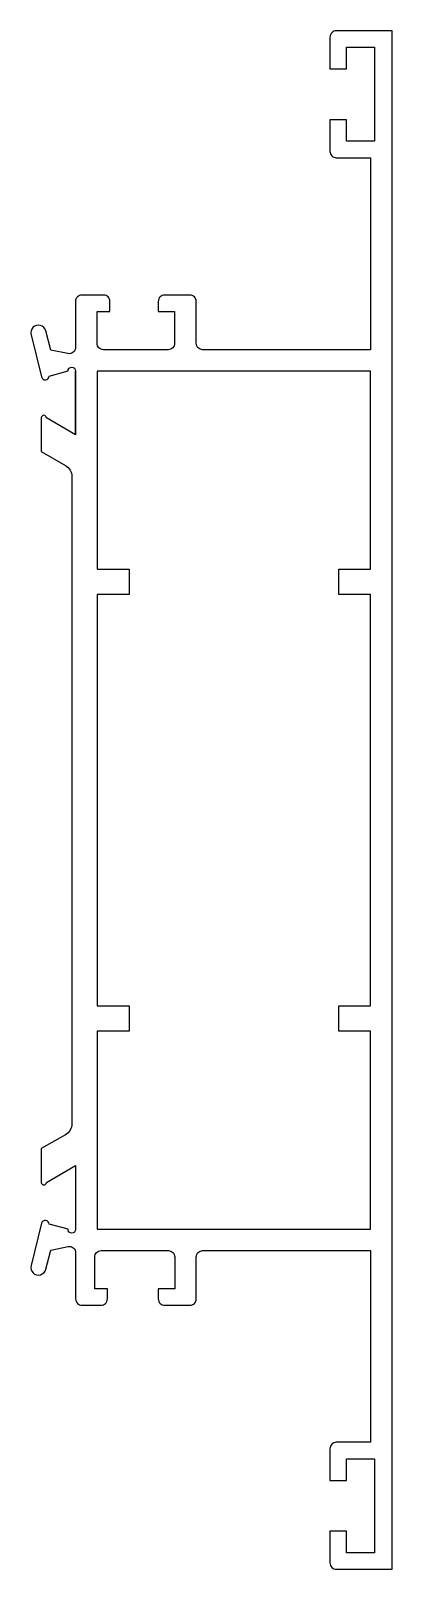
# Model space of a CAD drawing. Extents: x 164 to 193, y 119 to 241.
import ezdxf

# ---------------------------------------------------------------- set-up
doc = ezdxf.new("R2010")
doc.units = 0
doc.layers.add('ERCAN', color=220, linetype='CONTINUOUS')

msp = doc.modelspace()

# ---------------------------------------------------------------- linework, layer by layer
at = {"layer": 'ERCAN', "color": 7}
msp.add_lwpolyline([(177.18, 219.29, 0.414214), (176.68, 219.79), (174.69, 219.79, 0.414214), (174.19, 219.29), (174.19, 218.49), (175.48, 218.49), (175.48, 215.99, -0.414214), (174.98, 215.49), (169.88, 215.49, -0.414214), (169.38, 215.99), (169.38, 218.49), (170.39, 218.49), (170.39, 219.29, 0.414214), (169.89, 219.79), (168.18, 219.79, 0.414214), (167.68, 219.29), (167.68, 215.67, -0.475398), (167.08, 215.18), (165.74, 215.46), (165.34, 216.97, 1.019099), (164.19, 216.65), (165.01, 213.34, 0.888706), (165.6, 213.41), (167.09, 213.82, -1), (167.69, 213.82), (167.69, 208.79), (167.69, 213.82), (167.69, 208.79), (165.39, 210.12, 1), (164.99, 210.12), (164.99, 207.46), (166.89, 206.36, -0.267949), (167.39, 205.5), (167.39, 154.51, -0.267949), (166.89, 153.64), (164.99, 152.55), (164.99, 149.89, 1), (165.39, 149.89), (167.69, 151.22), (167.69, 146.19, -1), (167.09, 146.19), (165.6, 146.59, 0.888706), (165.01, 146.67), (164.19, 143.35, 1.019099), (165.34, 143.04), (165.74, 144.55), (167.09, 144.83, -0.475398), (167.69, 144.34), (167.69, 140.71, 0.414214), (168.19, 140.21), (169.69, 140.21, 0.414214), (170.19, 140.71), (170.19, 141.51), (169.19, 141.51), (169.19, 144.01, -0.414214), (169.69, 144.51), (174.99, 144.51, -0.414214), (175.49, 144.01), (175.49, 141.51), (174.19, 141.51), (174.19, 140.71, 0.414214), (174.69, 140.21), (176.68, 140.21, 0.414214), (177.18, 140.71), (177.18, 144.01, -0.414214), (177.68, 144.51), (190.9, 144.51), (190.9, 129.41), (188.2, 129.41, 0.414214), (187.7, 128.91), (187.7, 126.41), (189, 126.41), (189, 128.11), (191.2, 128.11), (191.2, 120.71), (189, 120.71), (189, 122.41), (187.7, 122.41), (187.7, 119.91, 0.414214), (188.2, 119.41), (192.6, 119.41), (192.6, 240.61), (188.2, 240.61, 0.414214), (187.7, 240.11), (187.7, 237.61), (189, 237.61), (189, 239.31), (191.2, 239.31), (191.2, 231.91), (189, 231.91), (189, 233.61), (187.7, 233.61), (187.7, 231.11, 0.414214), (188.2, 230.61), (190.9, 230.61), (190.9, 215.49), (177.68, 215.49, -0.414214), (177.18, 215.99)], format="xyb", close=True, dxfattribs=at)
msp.add_lwpolyline([(169.39, 161.81), (169.39, 146.21), (190.9, 146.21), (190.9, 161.81), (188.4, 161.81), (188.4, 163.81), (190.9, 163.81), (190.9, 196.19), (188.4, 196.19), (188.4, 198.19), (190.9, 198.19), (190.9, 213.79), (169.39, 213.79), (169.39, 198.19), (171.89, 198.19), (171.89, 196.19), (169.39, 196.19), (169.39, 163.81), (171.89, 163.81), (171.89, 161.81)], close=True, dxfattribs=at)

doc.saveas('drawing.dxf')
